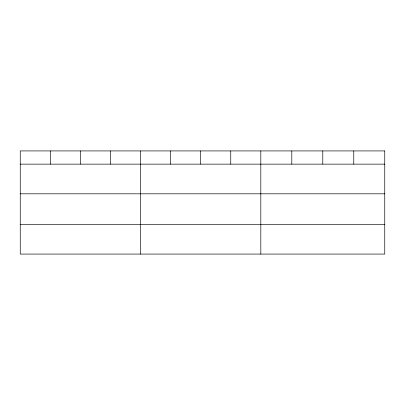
<?xml version="1.0" encoding="UTF-8"?>
<svg xmlns="http://www.w3.org/2000/svg" width="405" height="405" viewBox="0 0 405 405"><rect width="100%" height="100%" fill="white"/><g stroke="black" fill="none" stroke-linecap="round" stroke-linejoin="round"><path stroke-width="0.61" d="M20.25 164.141L384.75 164.141M20.25 193.818L384.75 193.818M20.25 224.395L384.75 224.395M353.767 150.923L353.767 164.141M322.785 150.923L322.785 164.141M291.802 150.923L291.802 164.141M260.82 150.923L260.82 254.077M230.749 150.923L230.749 164.141M200.677 150.923L200.677 164.141M170.606 150.923L170.606 164.141M140.535 150.923L140.535 254.077M110.464 150.923L110.464 164.141M80.392 150.923L80.392 164.141M50.321 150.923L50.321 164.141M384.75 150.923L20.25 150.923L20.25 254.077L384.75 254.077L384.75 150.923"/></g></svg>
